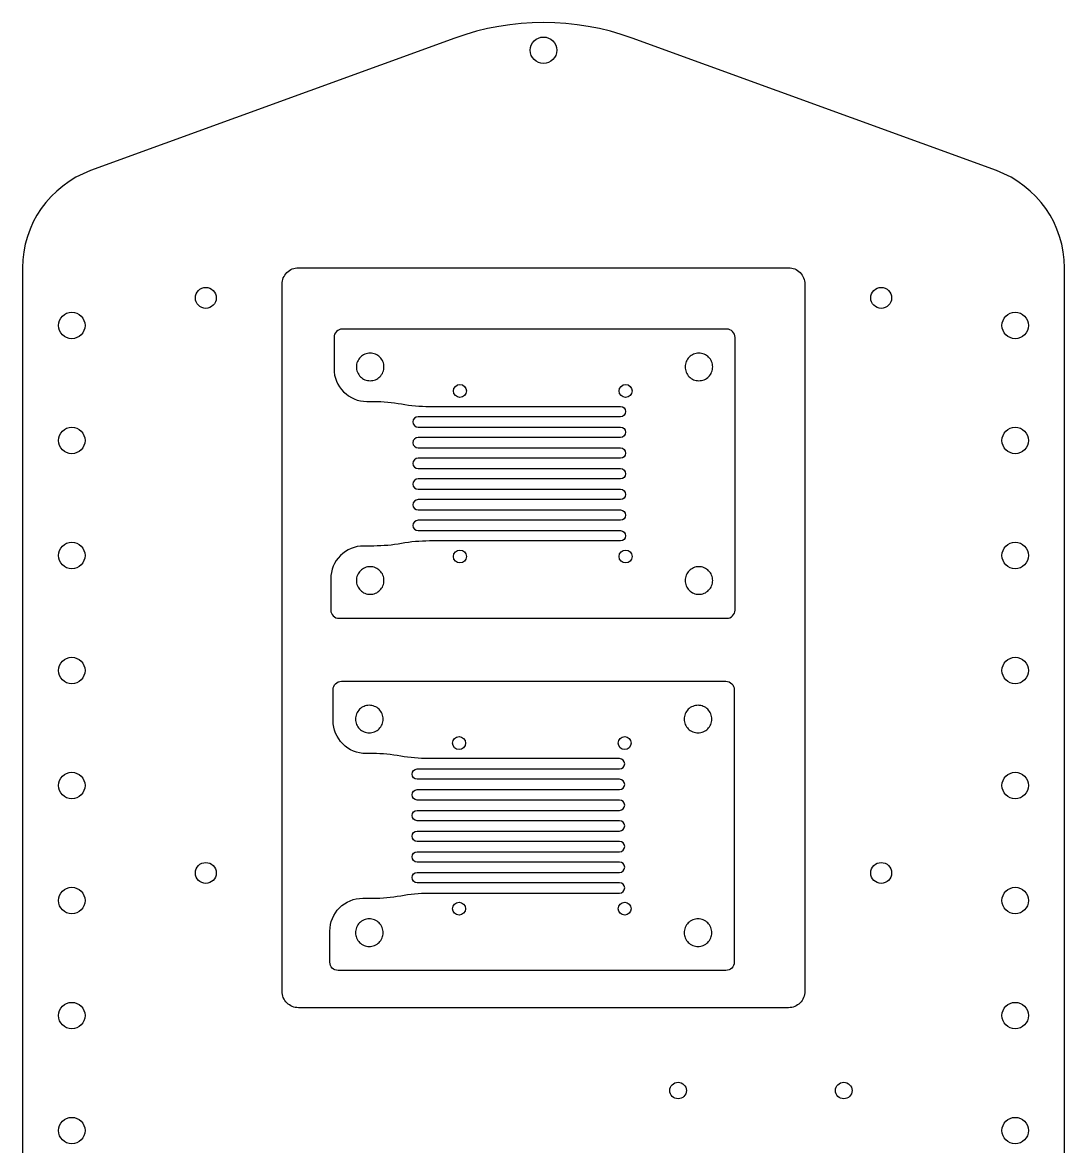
# Model space of a CAD drawing. Header units: inches. Extents: x -3.9 to 4, y -11.8 to 5.2.
# Drawn here: x -3.92 to 4, y -3.32 to 5.23 of the extents above; entities that cross this region are included whole.
import ezdxf

# ---------------------------------------------------------------- set-up
doc = ezdxf.new("R2010")
doc.units = ezdxf.units.IN
doc.header["$MEASUREMENT"] = 0

msp = doc.modelspace()

# ---------------------------------------------------------------- linework, layer by layer
msp.add_lwpolyline([(4.0023, -4.8692), (4.0023, 3.3601, 0.315299), (3.4842, 4.1), (0.713, 5.1087, 0.176327), (-0.6335, 5.1087), (-3.4048, 4.1, 0.315299), (-3.9229, 3.3601), (-3.9229, -4.8692)], format="xyb")
for points in [[(1.9029, -2.2683), (-1.8235, -2.2683, -0.414214), (-1.9485, -2.1433), (-1.9485, 3.2366, -0.414214), (-1.8235, 3.3616), (1.9029, 3.3616, -0.414214), (2.0279, 3.2366), (2.0279, -2.1433, -0.414214)], [(0.6246, 2.1487, -1), (0.6246, 2.07), (-0.9141, 2.07, 1), (-0.9141, 1.9912), (0.6246, 1.9912, -1), (0.6246, 1.9125), (-0.9141, 1.9125, 1), (-0.9141, 1.8338), (0.6246, 1.8338, -1), (0.6246, 1.755), (-0.9141, 1.755, 1), (-0.9141, 1.6763), (0.6246, 1.6763, -1), (0.6246, 1.5975), (-0.9141, 1.5975, 1), (-0.9141, 1.5188), (0.6246, 1.5188, -1), (0.6246, 1.4401), (-0.9141, 1.4401, 1), (-0.9141, 1.3613), (0.6246, 1.3613, -1), (0.6246, 1.2826), (-0.8283, 1.2826, 0.045045), (-1.0399, 1.2635, -0.045045), (-1.2514, 1.2444), (-1.3285, 1.2444, 0.414214), (-1.5785, 0.9944), (-1.5785, 0.7569, 0.414214), (-1.516, 0.6944), (1.434, 0.6944, 0.414214), (1.4965, 0.7569), (1.4965, 2.8317, 0.414214), (1.434, 2.8942), (-1.491, 2.8942, 0.414214), (-1.5535, 2.8317), (-1.5535, 2.5944, 0.414214), (-1.3035, 2.3444), (-1.2514, 2.3444, -0.045045), (-1.0399, 2.3253, 0.045045), (-0.8283, 2.3062), (0.6246, 2.3062, -1), (0.6246, 2.2275), (-0.9141, 2.2275, 1), (-0.9141, 2.1487)], [(-1.3101, -0.3349, -0.414214), (-1.5601, -0.0849), (-1.5601, 0.1525, -0.414214), (-1.4976, 0.215), (1.4274, 0.215, -0.414214), (1.4899, 0.1525), (1.4899, -1.9224, -0.414214), (1.4274, -1.9849), (-1.5226, -1.9849, -0.414214), (-1.5851, -1.9224), (-1.5851, -1.6849, -0.414214), (-1.3351, -1.4349), (-1.258, -1.4349, 0.045045), (-1.0465, -1.4158, -0.045045), (-0.835, -1.3967), (0.618, -1.3967, 1), (0.618, -1.3179), (-0.9207, -1.3179, -1), (-0.9207, -1.2392), (0.618, -1.2392, 1), (0.618, -1.1605), (-0.9207, -1.1605, -1), (-0.9207, -1.0817), (0.618, -1.0817, 1), (0.618, -1.003), (-0.9207, -1.003, -1), (-0.9207, -0.9242), (0.618, -0.9242, 1), (0.618, -0.8455), (-0.9207, -0.8455, -1), (-0.9207, -0.7668), (0.618, -0.7668, 1), (0.618, -0.688), (-0.9207, -0.688, -1), (-0.9207, -0.6093), (0.618, -0.6093, 1), (0.618, -0.5305), (-0.9207, -0.5305, -1), (-0.9207, -0.4518), (0.618, -0.4518, 1), (0.618, -0.3731), (-0.835, -0.3731, -0.045045), (-1.0465, -0.354, 0.045045), (-1.258, -0.3349)]]:
    msp.add_lwpolyline(points, format="xyb", close=True)
for centre, radius in [((0.0397, 5.0162), 0.1005), ((-2.5287, 3.132), 0.0795), ((2.6081, 3.132), 0.0795), ((-3.5479, 2.9222), 0.1005), ((3.6273, 2.9222), 0.1005), ((-0.5959, 2.4243), 0.0492), ((0.664, 2.4243), 0.0492), ((-3.5479, 2.0472), 0.1005), ((3.6273, 2.0472), 0.1005), ((-3.5479, 1.1722), 0.1005), ((-0.5959, 1.1645), 0.0492), ((0.664, 1.1645), 0.0492), ((3.6273, 1.1722), 0.1005), ((-3.5479, 0.2972), 0.1005), ((3.6273, 0.2972), 0.1005), ((-0.6025, -0.255), 0.0492), ((0.6573, -0.255), 0.0492), ((-3.5479, -0.5778), 0.1005), ((3.6273, -0.5778), 0.1005), ((-2.5287, -1.243), 0.0795), ((2.6081, -1.243), 0.0795), ((-3.5479, -1.4528), 0.1005), ((3.6273, -1.4528), 0.1005), ((-0.6025, -1.5148), 0.0492), ((0.6573, -1.5148), 0.0492), ((-3.5479, -2.3278), 0.1005), ((3.6273, -2.3278), 0.1005), ((1.0634, -2.8983), 0.063), ((2.3232, -2.8983), 0.063), ((-3.5479, -3.2028), 0.1005), ((3.6273, -3.2028), 0.1005)]:
    msp.add_circle(centre, radius)
for points, knots in [([(-1.2785, 2.7119), (-1.2653, 2.7119), (-1.2512, 2.7093), (-1.2254, 2.6985), (-1.2135, 2.6905), (-1.1949, 2.6718), (-1.1868, 2.66), (-1.1761, 2.6341), (-1.1735, 2.6201), (-1.1735, 2.5937), (-1.1761, 2.5796), (-1.1868, 2.5538), (-1.1949, 2.542), (-1.2135, 2.5233), (-1.2254, 2.5152), (-1.2512, 2.5045), (-1.2653, 2.5019), (-1.2916, 2.5019), (-1.3057, 2.5045), (-1.3316, 2.5152), (-1.3434, 2.5233), (-1.362, 2.542), (-1.3701, 2.5538), (-1.3808, 2.5796), (-1.3835, 2.5937), (-1.3835, 2.6201), (-1.3808, 2.6341), (-1.3701, 2.66), (-1.362, 2.6718), (-1.3434, 2.6905), (-1.3316, 2.6985), (-1.3057, 2.7093), (-1.2916, 2.7119), (-1.2785, 2.7119)], [0, 0, 0, 0, 0.10046, 0.10046, 0.200921, 0.200921, 0.301444, 0.301444, 0.401967, 0.401967, 0.50248, 0.50248, 0.602992, 0.602992, 0.703451, 0.703451, 0.803911, 0.803911, 0.90437, 0.90437, 1.004829, 1.004829, 1.105342, 1.105342, 1.205854, 1.205854, 1.306377, 1.306377, 1.406901, 1.406901, 1.507361, 1.507361, 1.607821, 1.607821, 1.607821, 1.607821]), ([(1.2215, 2.7119), (1.2347, 2.7119), (1.2488, 2.7093), (1.2746, 2.6985), (1.2865, 2.6905), (1.3051, 2.6718), (1.3132, 2.66), (1.3239, 2.6341), (1.3265, 2.6201), (1.3265, 2.5937), (1.3239, 2.5796), (1.3132, 2.5538), (1.3051, 2.542), (1.2865, 2.5233), (1.2746, 2.5152), (1.2488, 2.5045), (1.2347, 2.5019), (1.2084, 2.5019), (1.1943, 2.5045), (1.1684, 2.5152), (1.1566, 2.5233), (1.138, 2.542), (1.1299, 2.5538), (1.1192, 2.5796), (1.1165, 2.5937), (1.1165, 2.6201), (1.1192, 2.6341), (1.1299, 2.66), (1.138, 2.6718), (1.1566, 2.6905), (1.1684, 2.6985), (1.1943, 2.7093), (1.2084, 2.7119), (1.2215, 2.7119)], [0, 0, 0, 0, 0.10046, 0.10046, 0.200921, 0.200921, 0.301444, 0.301444, 0.401967, 0.401967, 0.50248, 0.50248, 0.602992, 0.602992, 0.703451, 0.703451, 0.803911, 0.803911, 0.90437, 0.90437, 1.004829, 1.004829, 1.105342, 1.105342, 1.205854, 1.205854, 1.306377, 1.306377, 1.406901, 1.406901, 1.507361, 1.507361, 1.607821, 1.607821, 1.607821, 1.607821]), ([(-1.2785, 1.0869), (-1.2653, 1.0869), (-1.2512, 1.0843), (-1.2254, 1.0735), (-1.2135, 1.0655), (-1.1949, 1.0468), (-1.1868, 1.035), (-1.1761, 1.0091), (-1.1735, 0.9951), (-1.1735, 0.9687), (-1.1761, 0.9546), (-1.1868, 0.9288), (-1.1949, 0.917), (-1.2135, 0.8983), (-1.2254, 0.8902), (-1.2512, 0.8795), (-1.2653, 0.8769), (-1.2916, 0.8769), (-1.3057, 0.8795), (-1.3316, 0.8902), (-1.3434, 0.8983), (-1.362, 0.917), (-1.3701, 0.9288), (-1.3808, 0.9546), (-1.3835, 0.9687), (-1.3835, 0.9951), (-1.3808, 1.0091), (-1.3701, 1.035), (-1.362, 1.0468), (-1.3434, 1.0655), (-1.3316, 1.0735), (-1.3057, 1.0843), (-1.2916, 1.0869), (-1.2785, 1.0869)], [0, 0, 0, 0, 0.100459, 0.100459, 0.200918, 0.200918, 0.301431, 0.301431, 0.401943, 0.401943, 0.502467, 0.502467, 0.60299, 0.60299, 0.70345, 0.70345, 0.803911, 0.803911, 0.904371, 0.904371, 1.004831, 1.004831, 1.105355, 1.105355, 1.205878, 1.205878, 1.30639, 1.30639, 1.406903, 1.406903, 1.507362, 1.507362, 1.607821, 1.607821, 1.607821, 1.607821]), ([(1.2215, 1.0869), (1.2347, 1.0869), (1.2488, 1.0843), (1.2746, 1.0735), (1.2865, 1.0655), (1.3051, 1.0468), (1.3132, 1.035), (1.3239, 1.0091), (1.3265, 0.9951), (1.3265, 0.9687), (1.3239, 0.9546), (1.3132, 0.9288), (1.3051, 0.917), (1.2865, 0.8983), (1.2746, 0.8902), (1.2488, 0.8795), (1.2347, 0.8769), (1.2084, 0.8769), (1.1943, 0.8795), (1.1684, 0.8902), (1.1566, 0.8983), (1.138, 0.917), (1.1299, 0.9288), (1.1192, 0.9546), (1.1165, 0.9687), (1.1165, 0.9951), (1.1192, 1.0091), (1.1299, 1.035), (1.138, 1.0468), (1.1566, 1.0655), (1.1684, 1.0735), (1.1943, 1.0843), (1.2084, 1.0869), (1.2215, 1.0869)], [0, 0, 0, 0, 0.100459, 0.100459, 0.200918, 0.200918, 0.301431, 0.301431, 0.401943, 0.401943, 0.502467, 0.502467, 0.60299, 0.60299, 0.70345, 0.70345, 0.803911, 0.803911, 0.904371, 0.904371, 1.004831, 1.004831, 1.105355, 1.105355, 1.205878, 1.205878, 1.30639, 1.30639, 1.406903, 1.406903, 1.507362, 1.507362, 1.607821, 1.607821, 1.607821, 1.607821]), ([(-1.2851, 0.0326), (-1.2719, 0.0326), (-1.2578, 0.03), (-1.232, 0.0193), (-1.2202, 0.0112), (-1.2015, -0.0074), (-1.1934, -0.0193), (-1.1827, -0.0451), (-1.1801, -0.0592), (-1.1801, -0.0856), (-1.1827, -0.0996), (-1.1934, -0.1255), (-1.2015, -0.1373), (-1.2202, -0.1559), (-1.232, -0.164), (-1.2578, -0.1747), (-1.2719, -0.1774), (-1.2983, -0.1774), (-1.3123, -0.1747), (-1.3382, -0.164), (-1.35, -0.1559), (-1.3687, -0.1373), (-1.3767, -0.1255), (-1.3875, -0.0996), (-1.3901, -0.0856), (-1.3901, -0.0592), (-1.3875, -0.0451), (-1.3767, -0.0193), (-1.3686, -0.0074), (-1.35, 0.0112), (-1.3382, 0.0193), (-1.3123, 0.03), (-1.2983, 0.0326), (-1.2851, 0.0326)], [0, 0, 0, 0, 0.10046, 0.10046, 0.200921, 0.200921, 0.301444, 0.301444, 0.401967, 0.401967, 0.50248, 0.50248, 0.602992, 0.602992, 0.703451, 0.703451, 0.803911, 0.803911, 0.90437, 0.90437, 1.004829, 1.004829, 1.105342, 1.105342, 1.205854, 1.205854, 1.306377, 1.306377, 1.406901, 1.406901, 1.507361, 1.507361, 1.607821, 1.607821, 1.607821, 1.607821]), ([(1.2149, 0.0326), (1.2281, 0.0326), (1.2422, 0.03), (1.268, 0.0193), (1.2798, 0.0112), (1.2985, -0.0074), (1.3066, -0.0193), (1.3173, -0.0451), (1.3199, -0.0592), (1.3199, -0.0856), (1.3173, -0.0996), (1.3066, -0.1255), (1.2985, -0.1373), (1.2798, -0.1559), (1.268, -0.164), (1.2422, -0.1747), (1.2281, -0.1774), (1.2017, -0.1774), (1.1877, -0.1747), (1.1618, -0.164), (1.15, -0.1559), (1.1313, -0.1373), (1.1233, -0.1255), (1.1125, -0.0996), (1.1099, -0.0856), (1.1099, -0.0592), (1.1125, -0.0451), (1.1233, -0.0193), (1.1314, -0.0074), (1.15, 0.0112), (1.1618, 0.0193), (1.1877, 0.03), (1.2017, 0.0326), (1.2149, 0.0326)], [0, 0, 0, 0, 0.10046, 0.10046, 0.200921, 0.200921, 0.301444, 0.301444, 0.401967, 0.401967, 0.50248, 0.50248, 0.602992, 0.602992, 0.703451, 0.703451, 0.803911, 0.803911, 0.90437, 0.90437, 1.004829, 1.004829, 1.105342, 1.105342, 1.205854, 1.205854, 1.306377, 1.306377, 1.406901, 1.406901, 1.507361, 1.507361, 1.607821, 1.607821, 1.607821, 1.607821]), ([(-1.2851, -1.5924), (-1.2719, -1.5924), (-1.2578, -1.595), (-1.232, -1.6057), (-1.2202, -1.6138), (-1.2015, -1.6324), (-1.1934, -1.6443), (-1.1827, -1.6701), (-1.1801, -1.6842), (-1.1801, -1.7106), (-1.1827, -1.7246), (-1.1934, -1.7505), (-1.2015, -1.7623), (-1.2202, -1.7809), (-1.232, -1.789), (-1.2578, -1.7997), (-1.2719, -1.8024), (-1.2983, -1.8024), (-1.3123, -1.7997), (-1.3382, -1.789), (-1.35, -1.7809), (-1.3686, -1.7623), (-1.3767, -1.7505), (-1.3875, -1.7246), (-1.3901, -1.7106), (-1.3901, -1.6842), (-1.3875, -1.6701), (-1.3767, -1.6443), (-1.3687, -1.6324), (-1.35, -1.6138), (-1.3382, -1.6057), (-1.3123, -1.595), (-1.2983, -1.5924), (-1.2851, -1.5924)], [0, 0, 0, 0, 0.100459, 0.100459, 0.200918, 0.200918, 0.301431, 0.301431, 0.401943, 0.401943, 0.502467, 0.502467, 0.60299, 0.60299, 0.70345, 0.70345, 0.803911, 0.803911, 0.904371, 0.904371, 1.004831, 1.004831, 1.105355, 1.105355, 1.205878, 1.205878, 1.30639, 1.30639, 1.406903, 1.406903, 1.507362, 1.507362, 1.607821, 1.607821, 1.607821, 1.607821]), ([(1.2149, -1.5924), (1.2281, -1.5924), (1.2422, -1.595), (1.268, -1.6057), (1.2798, -1.6138), (1.2985, -1.6324), (1.3066, -1.6443), (1.3173, -1.6701), (1.3199, -1.6842), (1.3199, -1.7106), (1.3173, -1.7246), (1.3066, -1.7505), (1.2985, -1.7623), (1.2798, -1.7809), (1.268, -1.789), (1.2422, -1.7997), (1.2281, -1.8024), (1.2017, -1.8024), (1.1877, -1.7997), (1.1618, -1.789), (1.15, -1.7809), (1.1314, -1.7623), (1.1233, -1.7505), (1.1125, -1.7246), (1.1099, -1.7106), (1.1099, -1.6842), (1.1125, -1.6701), (1.1233, -1.6443), (1.1313, -1.6324), (1.15, -1.6138), (1.1618, -1.6057), (1.1877, -1.595), (1.2017, -1.5924), (1.2149, -1.5924)], [0, 0, 0, 0, 0.100459, 0.100459, 0.200918, 0.200918, 0.301431, 0.301431, 0.401943, 0.401943, 0.502467, 0.502467, 0.60299, 0.60299, 0.70345, 0.70345, 0.803911, 0.803911, 0.904371, 0.904371, 1.004831, 1.004831, 1.105355, 1.105355, 1.205878, 1.205878, 1.30639, 1.30639, 1.406903, 1.406903, 1.507362, 1.507362, 1.607821, 1.607821, 1.607821, 1.607821])]:
    msp.add_open_spline(points, degree=3, knots=knots)

doc.saveas('drawing.dxf')
